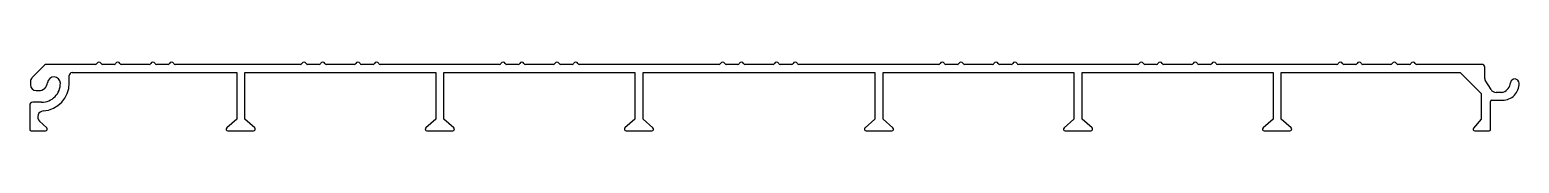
# Model space of a CAD drawing. Extents: x 2486 to 2740, y 1611 to 1623.
import ezdxf

# ---------------------------------------------------------------- set-up
doc = ezdxf.new("R2010")
doc.units = 0
doc.layers.get('0').update_dxf_attribs({"linetype": 'CONTINUOUS'})

msp = doc.modelspace()

# ---------------------------------------------------------------- linework, layer by layer
at = {"linetype": 'CONTINUOUS'}
for p, q in [((2488.54, 1622.41), (2486.42, 1620.29)), ((2497.24, 1622.56), (2488.9, 1622.56)), ((2492.75, 1620.56), (2492.75, 1620.66)), ((2492.75, 1619.36), (2492.75, 1620.56)), ((2493.25, 1621.16), (2521.36, 1621.16)), ((2500.44, 1622.56), (2498.44, 1622.56)), ((2506.44, 1622.56), (2501.64, 1622.56)), ((2509.64, 1622.56), (2507.64, 1622.56)), ((2532.26, 1622.56), (2510.84, 1622.56)), ((2521.36, 1621.16), (2521.36, 1613.33)), ((2522.76, 1621.06), (2522.76, 1621.16)), ((2522.76, 1621.16), (2555.36, 1621.16)), ((2522.76, 1613.16), (2522.76, 1621.06)), ((2535.46, 1622.56), (2533.46, 1622.56)), ((2541.46, 1622.56), (2536.66, 1622.56)), ((2544.66, 1622.56), (2542.66, 1622.56)), ((2566.26, 1622.56), (2545.86, 1622.56)), ((2555.36, 1621.16), (2555.36, 1613.33)), ((2556.76, 1621.06), (2556.76, 1621.16)), ((2556.76, 1621.16), (2589.36, 1621.16)), ((2556.76, 1613.16), (2556.76, 1621.06)), ((2569.46, 1622.56), (2567.46, 1622.56)), ((2575.46, 1622.56), (2570.66, 1622.56)), ((2578.66, 1622.56), (2576.66, 1622.56)), ((2603.76, 1622.56), (2579.86, 1622.56)), ((2589.36, 1621.16), (2589.36, 1613.33)), ((2590.76, 1621.06), (2590.76, 1621.16)), ((2590.76, 1621.16), (2630.36, 1621.16)), ((2590.76, 1613.16), (2590.76, 1621.06)), ((2606.96, 1622.56), (2604.96, 1622.56)), ((2612.96, 1622.56), (2608.16, 1622.56)), ((2616.16, 1622.56), (2614.16, 1622.56)), ((2641.26, 1622.56), (2617.36, 1622.56)), ((2630.36, 1621.16), (2630.36, 1613.33)), ((2631.76, 1621.06), (2631.76, 1621.16)), ((2631.76, 1621.16), (2664.36, 1621.16)), ((2631.76, 1613.16), (2631.76, 1621.06)), ((2644.46, 1622.56), (2642.46, 1622.56)), ((2650.46, 1622.56), (2645.66, 1622.56)), ((2653.66, 1622.56), (2651.66, 1622.56)), ((2675.26, 1622.56), (2654.86, 1622.56)), ((2664.36, 1621.16), (2664.36, 1613.33)), ((2665.76, 1621.06), (2665.76, 1621.16)), ((2665.76, 1621.16), (2698.36, 1621.16)), ((2665.76, 1613.16), (2665.76, 1621.06)), ((2678.46, 1622.56), (2676.46, 1622.56)), ((2684.46, 1622.56), (2679.66, 1622.56)), ((2687.66, 1622.56), (2685.66, 1622.56)), ((2709.27, 1622.56), (2688.86, 1622.56)), ((2698.36, 1621.16), (2698.36, 1613.33)), ((2699.76, 1621.06), (2699.76, 1621.16)), ((2699.76, 1621.16), (2730.32, 1621.16)), ((2699.76, 1613.16), (2699.76, 1621.06)), ((2712.47, 1622.56), (2710.47, 1622.56)), ((2718.47, 1622.56), (2713.67, 1622.56)), ((2721.67, 1622.56), (2719.67, 1622.56)), ((2734.02, 1622.56), (2722.87, 1622.56)), ((2730.32, 1621.16), (2733.92, 1617.56)), ((2734.52, 1620.13), (2734.52, 1622.06)), ((2486.12, 1619.58), (2486.12, 1619.07)), ((2487.12, 1618.07), (2487.56, 1618.07)), ((2735.59, 1618.25), (2734.6, 1619.87)), ((2486.02, 1615.57), (2486.02, 1611.41)), ((2488.05, 1616.07), (2486.52, 1616.07)), ((2733.92, 1617.56), (2733.92, 1613.16)), ((2735.52, 1611.41), (2735.52, 1616.22)), ((2735.72, 1616.42), (2737.55, 1616.42)), ((2737.35, 1617.77), (2736.44, 1617.77)), ((2488.93, 1611.68), (2487.69, 1612.86)), ((2521.36, 1613.16), (2519.67, 1611.69)), ((2521.36, 1613.33), (2521.36, 1613.16)), ((2524.45, 1611.69), (2522.76, 1613.16)), ((2555.36, 1613.16), (2553.67, 1611.69)), ((2555.36, 1613.33), (2555.36, 1613.16)), ((2558.45, 1611.69), (2556.76, 1613.16)), ((2589.36, 1613.16), (2587.67, 1611.69)), ((2589.36, 1613.33), (2589.36, 1613.16)), ((2592.45, 1611.69), (2590.76, 1613.16)), ((2630.36, 1613.16), (2628.67, 1611.69)), ((2630.36, 1613.33), (2630.36, 1613.16)), ((2633.45, 1611.69), (2631.76, 1613.16)), ((2664.36, 1613.16), (2662.67, 1611.69)), ((2664.36, 1613.33), (2664.36, 1613.16)), ((2667.45, 1611.69), (2665.76, 1613.16)), ((2698.36, 1613.16), (2696.67, 1611.69)), ((2698.36, 1613.33), (2698.36, 1613.16)), ((2701.45, 1611.69), (2699.76, 1613.16)), ((2733.92, 1613.16), (2732.6, 1611.66)), ((2486.27, 1611.16), (2488.72, 1611.16)), ((2519.86, 1611.16), (2524.25, 1611.16)), ((2553.86, 1611.16), (2558.25, 1611.16)), ((2587.86, 1611.16), (2592.25, 1611.16)), ((2628.86, 1611.16), (2633.25, 1611.16)), ((2662.86, 1611.16), (2667.25, 1611.16)), ((2696.86, 1611.16), (2701.25, 1611.16)), ((2732.83, 1611.16), (2735.27, 1611.16))]:
    msp.add_line(p, q, dxfattribs=at)
for centre, radius, start, end in [((2497.84, 1622.56), 0.4, 22.6199, 157.3801), ((2501.04, 1622.56), 0.4, 22.6199, 157.3801), ((2507.04, 1622.56), 0.4, 22.6199, 157.3801), ((2510.24, 1622.56), 0.4, 22.6199, 157.3801), ((2532.86, 1622.56), 0.4, 22.6199, 157.3801), ((2536.06, 1622.56), 0.4, 22.6199, 157.3801), ((2542.06, 1622.56), 0.4, 22.6199, 157.3801), ((2545.26, 1622.56), 0.4, 22.6199, 157.3801), ((2566.86, 1622.56), 0.4, 22.6199, 157.3801), ((2570.06, 1622.56), 0.4, 22.6199, 157.3801), ((2576.06, 1622.56), 0.4, 22.6199, 157.3801), ((2579.26, 1622.56), 0.4, 22.6199, 157.3801), ((2604.36, 1622.56), 0.4, 22.6199, 157.3801), ((2607.56, 1622.56), 0.4, 22.6199, 157.3801), ((2613.56, 1622.56), 0.4, 22.6199, 157.3801), ((2616.76, 1622.56), 0.4, 22.6199, 157.3801), ((2641.86, 1622.56), 0.4, 22.6199, 157.3801), ((2645.06, 1622.56), 0.4, 22.6199, 157.3801), ((2651.06, 1622.56), 0.4, 22.6199, 157.3801), ((2654.26, 1622.56), 0.4, 22.6199, 157.3801), ((2675.86, 1622.56), 0.4, 22.6199, 157.3801), ((2679.06, 1622.56), 0.4, 22.6199, 157.3801), ((2685.06, 1622.56), 0.4, 22.6199, 157.3801), ((2688.26, 1622.56), 0.4, 22.6199, 157.3801), ((2709.87, 1622.56), 0.4, 22.6199, 157.3801), ((2713.07, 1622.56), 0.4, 22.6199, 157.3801), ((2719.07, 1622.56), 0.4, 22.6199, 157.3801), ((2722.27, 1622.56), 0.4, 22.6199, 157.3801), ((2488.9, 1622.06), 0.5, 90, 135), ((2490.15, 1619.32), 1.1, 0.9094, 174.5275), ((2493.25, 1620.66), 0.5, 90, 180), ((2497.24, 1622.81), 0.25, 270, 337.3801), ((2498.44, 1622.81), 0.25, 202.6199, 270), ((2500.44, 1622.81), 0.25, 270, 337.3801), ((2501.64, 1622.81), 0.25, 202.6199, 270), ((2506.44, 1622.81), 0.25, 270, 337.3801), ((2507.64, 1622.81), 0.25, 202.6199, 270), ((2509.64, 1622.81), 0.25, 270, 337.3801), ((2510.84, 1622.81), 0.25, 202.6199, 270), ((2532.26, 1622.81), 0.25, 270, 337.3801), ((2533.46, 1622.81), 0.25, 202.6199, 270), ((2535.46, 1622.81), 0.25, 270, 337.3801), ((2536.66, 1622.81), 0.25, 202.6199, 270), ((2541.46, 1622.81), 0.25, 270, 337.3801), ((2542.66, 1622.81), 0.25, 202.6199, 270), ((2544.66, 1622.81), 0.25, 270, 337.3801), ((2545.86, 1622.81), 0.25, 202.6199, 270), ((2566.26, 1622.81), 0.25, 270, 337.3801), ((2567.46, 1622.81), 0.25, 202.6199, 270), ((2569.46, 1622.81), 0.25, 270, 337.3801), ((2570.66, 1622.81), 0.25, 202.6199, 270), ((2575.46, 1622.81), 0.25, 270, 337.3801), ((2576.66, 1622.81), 0.25, 202.6199, 270), ((2578.66, 1622.81), 0.25, 270, 337.3801), ((2579.86, 1622.81), 0.25, 202.6199, 270), ((2603.76, 1622.81), 0.25, 270, 337.3801), ((2604.96, 1622.81), 0.25, 202.6199, 270), ((2606.96, 1622.81), 0.25, 270, 337.3801), ((2608.16, 1622.81), 0.25, 202.6199, 270), ((2612.96, 1622.81), 0.25, 270, 337.3801), ((2614.16, 1622.81), 0.25, 202.6199, 270), ((2616.16, 1622.81), 0.25, 270, 337.3801), ((2617.36, 1622.81), 0.25, 202.6199, 270), ((2641.26, 1622.81), 0.25, 270, 337.3801), ((2642.46, 1622.81), 0.25, 202.6199, 270), ((2644.46, 1622.81), 0.25, 270, 337.3801), ((2645.66, 1622.81), 0.25, 202.6199, 270), ((2650.46, 1622.81), 0.25, 270, 337.3801), ((2651.66, 1622.81), 0.25, 202.6199, 270), ((2653.66, 1622.81), 0.25, 270, 337.3801), ((2654.86, 1622.81), 0.25, 202.6199, 270), ((2675.26, 1622.81), 0.25, 270, 337.3801), ((2676.46, 1622.81), 0.25, 202.6199, 270), ((2678.46, 1622.81), 0.25, 270, 337.3801), ((2679.66, 1622.81), 0.25, 202.6199, 270), ((2684.46, 1622.81), 0.25, 270, 337.3801), ((2685.66, 1622.81), 0.25, 202.6199, 270), ((2687.66, 1622.81), 0.25, 270, 337.3801), ((2688.86, 1622.81), 0.25, 202.6199, 270), ((2709.27, 1622.81), 0.25, 270, 337.3801), ((2710.47, 1622.81), 0.25, 202.6199, 270), ((2712.47, 1622.81), 0.25, 270, 337.3801), ((2713.67, 1622.81), 0.25, 202.6199, 270), ((2718.47, 1622.81), 0.25, 270, 337.3801), ((2719.67, 1622.81), 0.25, 202.6199, 270), ((2721.67, 1622.81), 0.25, 270, 337.3801), ((2722.87, 1622.81), 0.25, 202.6199, 270), ((2734.02, 1622.06), 0.5, 0, 90), ((2487.12, 1619.58), 1, 135, 180), ((2487.12, 1619.07), 1, 180, 270), ((2487.56, 1619.57), 1.5, 270, 354.5275), ((2488.03, 1619.29), 3.22, 270.3874, 0.9094), ((2488.03, 1619.29), 4.72, 273.5136, 0.9094), ((2735.02, 1620.13), 0.5, 180, 211.3787), ((2736.44, 1618.77), 1, 211.3787, 270), ((2737.53, 1619.29), 2.87, 270.3874, 0.6043), ((2737.06, 1619.57), 1.85, 289.7276, 354.279), ((2739.65, 1619.31), 0.751, 0.6043, 174.279), ((2486.52, 1615.57), 0.5, 90, 180), ((2735.72, 1616.22), 0.2, 90, 180), ((2737.35, 1618.77), 1, 270, 289.7276), ((2488.38, 1613.58), 1, 93.5136, 226.3972), ((2486.27, 1611.41), 0.25, 180, 270), ((2488.72, 1611.46), 0.3, 270, 46.3972), ((2519.86, 1611.46), 0.3, 131.0641, 270), ((2524.25, 1611.46), 0.3, 270, 48.9359), ((2553.86, 1611.46), 0.3, 131.0641, 270), ((2558.25, 1611.46), 0.3, 270, 48.9359), ((2587.86, 1611.46), 0.3, 131.0641, 270), ((2592.25, 1611.46), 0.3, 270, 48.9359), ((2628.86, 1611.46), 0.3, 131.0641, 270), ((2633.25, 1611.46), 0.3, 270, 48.9359), ((2662.86, 1611.46), 0.3, 131.0641, 270), ((2667.25, 1611.46), 0.3, 270, 48.9359), ((2696.86, 1611.46), 0.3, 131.0641, 270), ((2701.25, 1611.46), 0.3, 270, 48.9359), ((2732.83, 1611.46), 0.3, 138.6072, 270), ((2735.27, 1611.41), 0.25, 270, 0)]:
    msp.add_arc(centre, radius, start, end, dxfattribs=at)

doc.saveas('drawing.dxf')
